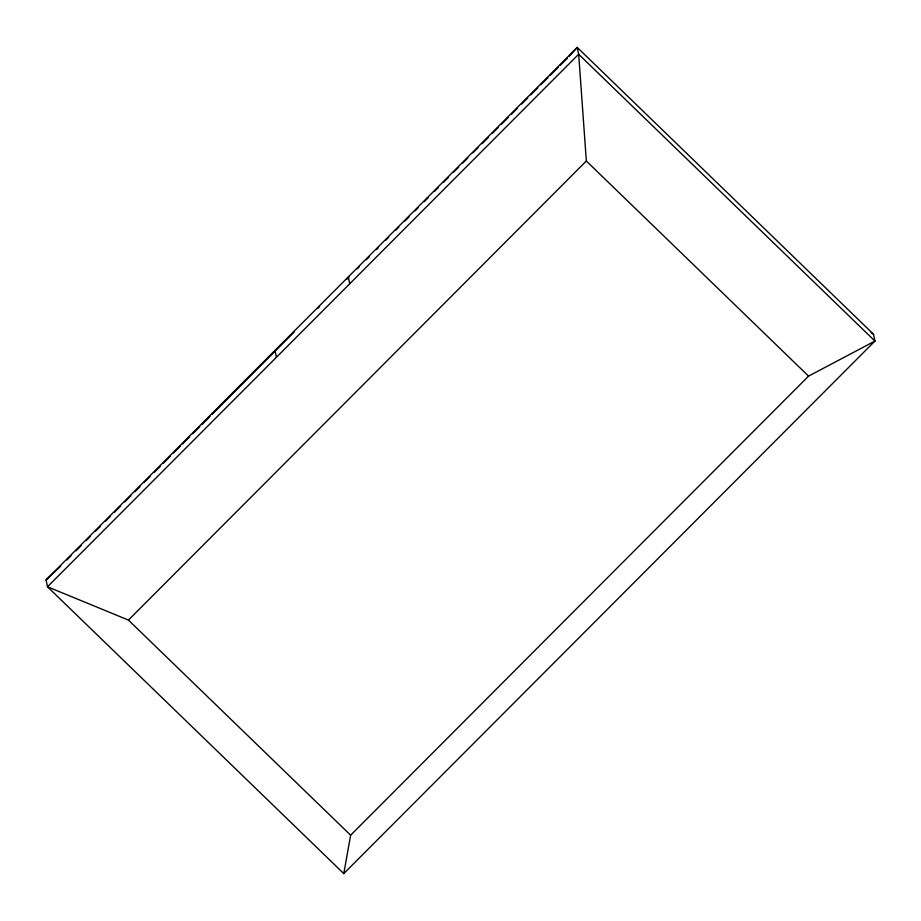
<?xml version="1.0" encoding="UTF-8"?>
<svg xmlns="http://www.w3.org/2000/svg" width="921" height="921" viewBox="0 0 921 921"><rect width="100%" height="100%" fill="white"/><g stroke="black" fill="none" stroke-linecap="round" stroke-linejoin="round"><path stroke-width="1.38" d="M343.775 873.592L350.636 835.197L808.557 376.125L874.95 341.058L873.499 334.219L577.225 47.408L46.05 579.942L47.501 586.781L343.775 873.592L874.95 341.058L578.676 54.247L577.225 47.408L569.339 56.193M66.865 559.945L70.929 555.881M76.006 550.793L81.083 545.704M86.148 540.615L90.212 536.54M95.289 531.452L100.366 526.363M105.443 521.274L110.52 516.186M114.572 512.122L120.663 506.009M124.726 501.945L130.817 495.832M134.88 491.768L139.957 486.679M144.01 482.604L150.1 476.502M154.164 472.427L160.254 466.325M163.305 463.275L170.408 456.148M173.447 453.097L180.562 445.971M182.588 443.934L189.691 436.807M192.742 433.756L199.845 426.63M201.872 424.604L210 416.453M212.026 414.427L294.248 331.986M317.595 308.581L319.622 306.543M347.033 279.075L349.059 277.037M357.187 268.897L359.213 266.86M366.316 259.734L369.367 256.683M376.47 249.556L378.496 247.519M385.611 240.393L388.65 237.342M395.754 230.227L398.805 227.165M404.895 221.063L408.959 216.988M415.049 210.886L418.088 207.835M424.178 201.722L428.242 197.658M434.332 191.545L438.396 187.481M443.462 182.393L448.539 177.304M453.616 172.215L458.693 167.127M462.756 163.052L467.833 157.963M472.899 152.874L477.976 147.786M482.04 143.722L488.13 137.609M492.194 133.545L498.284 127.432M501.323 124.381L508.438 117.255M511.477 114.204L517.567 108.102M521.631 104.027L527.721 97.925M530.761 94.875L537.876 87.748M540.915 84.697L548.018 77.571M550.056 75.534L558.172 67.394M560.198 65.356L567.313 58.23M128.433 620.086L586.343 161.014L578.676 54.247L47.501 586.781L128.433 620.086L350.636 835.197M46.05 579.942L60.774 566.058M871.22 332.723L873.499 334.219M586.343 161.014L808.557 376.125M348.265 276.956L349.727 283.783M274.999 350.406L276.461 357.244"/></g></svg>
